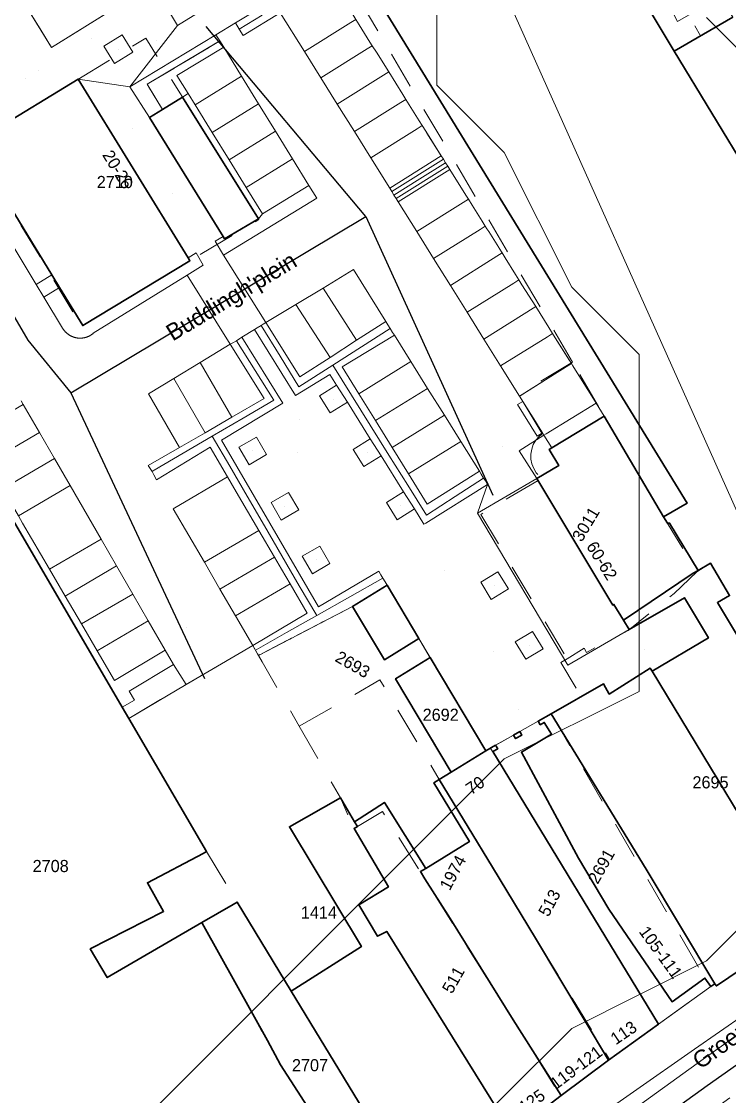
# Model space of a CAD drawing. Header units: metres. Extents: x 0 to 105485, y 0 to 425721.
# Drawn here: x 105176.7 to 105229.2, y 425357.4 to 425437.2 of the extents above; entities that cross this region are included whole.
import ezdxf
from ezdxf.enums import TextEntityAlignment as Align

# ---------------------------------------------------------------- set-up
doc = ezdxf.new("R2010")
doc.units = ezdxf.units.M
doc.header["$MEASUREMENT"] = 0
for name, pattern in [('GR-HAAG1-SO', [9, 6, -3]), ('IE-TERREINAFSCHEIDING_KUNSTMATIG-SO', [11, 4, -1, 4, -2]), ('KG-PERCEEL-SO', [19, 5.5, -4, 5.5, -4])]:
    doc.linetypes.add(name, pattern=pattern)
for name, color, linetype, lineweight in [('B-XX-GR-BEPLANTING_CULTUUR_BODEMBEDEKKER-G', 90, 'Continuous', 18), ('B-XX-GR-BEPLANTING_CULTUUR_HEESTERS-G', 90, 'Continuous', 18), ('B-XX-GR-BOOM-G', 90, 'Continuous', 13), ('B-XX-GR-HAAG-G', 90, 'GR-HAAG1-SO', 13), ('B-XX-GR-STRUIK-G', 90, 'Continuous', 13), ('B-XX-IE-MEUBILAIR-G', 7, 'Continuous', 18), ('B-XX-IE-MEUBILAIR_WEGMEUBILAIR_AFVALBAK-G', 7, 'Continuous', 18), ('B-XX-IE-TERREINAFSCHEIDING_KUNSTMATIG_HEKWERK-G', 20, 'IE-TERREINAFSCHEIDING_KUNSTMATIG-SO', 18), ('B-XX-IE-TERREINAFSCHEIDING_KUNSTMATIG_MUUR-G', 90, 'IE-TERREINAFSCHEIDING_KUNSTMATIG-SO', 18), ('B-XX-KG-GRENS_PERCEEL-G', 150, 'KG-PERCEEL-SO', 18), ('B-XX-KG-GRENS_PERCEEL-T', 150, 'KG-PERCEEL-SO', 18), ('B-XX-OG-BEBOUWING-G', 7, 'Continuous', 35), ('B-XX-OG-BEBOUWING_HUISNUMMER-T', 7, 'Continuous', 18), ('B-XX-OG-BEBOUWING_STRAATNAAM-T', 7, 'Continuous', 18), ('B-XX-OG-GRENS-G', 7, 'Continuous', 18), ('B-XX-OG-TERREIN_ERF-G', 7, 'Continuous', 18), ('B-XX-VH-ONVERHARD_ZAND-G', 210, 'Continuous', 18), ('B-XX-VH-OPENVERHARDING-G', 90, 'Continuous', 18), ('B-XX-VH-OPENVERHARDING_BETONSTRAATSTEEN-G', 90, 'Continuous', 18), ('B-XX-VH-OPENVERHARDING_TEGEL-G', 90, 'Continuous', 18)]:
    doc.layers.add(name, color=color, linetype=linetype, lineweight=lineweight)
doc.layers.add('GIS-WEGVAKKEN', color=2, linetype='Continuous')

msp = doc.modelspace()

# ---------------------------------------------------------------- linework, layer by layer
at = {"layer": 'B-XX-GR-BEPLANTING_CULTUUR_BODEMBEDEKKER-G', "ltscale": 0.5}
for points in [[(105191.387, 425435.766), (105191.098, 425436.234), (105184.703, 425432.373), (105186.155, 425430.088), (105187.135, 425430.691), (105185.982, 425432.565)], [(105188.2, 425433.199), (105191.675, 425435.298), (105191.387, 425435.766), (105185.982, 425432.565), (105187.135, 425430.691), (105188.625, 425431.607), (105189.031, 425431.858)]]:
    msp.add_lwpolyline(points, close=True, dxfattribs=at)
at = {"layer": 'B-XX-GR-BEPLANTING_CULTUUR_HEESTERS-G', "ltscale": 0.5}
msp.add_lwpolyline([(105188.897, 425388.018), (105187.954, 425389.493), (105184.658, 425387.527), (105185.051, 425386.853), (105184.143, 425386.324), (105184.622, 425385.504)], close=True, dxfattribs=at)
at = {"layer": 'B-XX-GR-BOOM-G', "color": 0, "true_color": 0x604a38}
for points in [[(105183.855, 425435.166, 2.788863511569886), (105183.855, 425435.166, 5.588863511569886)], [(105204.735, 425424.599, 2.826834130239475), (105204.735, 425424.599, 5.626834130239475)], [(105203.516, 425414.124, 2.867009011431424), (105203.516, 425414.124, 5.667009011431423)], [(105199.818, 425409.198, 3.029787615629355), (105199.818, 425409.198, 5.829787615629355)], [(105193.834, 425405.35, 3.004171521552324), (105193.834, 425405.35, 5.804171521552323)], [(105202.317, 425405.218, 3.000388690031004), (105202.317, 425405.218, 5.800388690031005)], [(105186.926, 425404.068, 2.89954541445889), (105186.926, 425404.068, 5.69954541445889)], [(105196.218, 425401.242, 2.988098848732797), (105196.218, 425401.242, 5.788098848732797)], [(105204.79, 425401.28, 3.008665573262701), (105204.79, 425401.28, 5.808665573262701)], [(105198.528, 425397.264, 2.971872091743585), (105198.528, 425397.264, 5.771872091743584)], [(105211.778, 425395.358, 2.995152013997127), (105211.778, 425395.358, 5.795152013997127)], [(105214.343, 425390.926, 3.000767398920858), (105214.343, 425390.926, 5.800767398920858)]]:
    msp.add_polyline3d(points, dxfattribs=at)
at = {"layer": 'B-XX-GR-HAAG-G', "color": 0, "ltscale": 0.5, "true_color": 0x427036}
for points in [[(105177.183, 425438.056, 2.507572477601802), (105178.0405, 425436.6665, 2.631703203083684), (105178.898, 425435.277, 2.737176626715706), (105180.98025, 425436.575, 2.704568020267124), (105183.0625, 425437.873, 2.814791872049029), (105185.14475, 425439.171, 2.826863038998476), (105187.227, 425440.469, 2.888291690718621)], [(105204.311, 425424.333, 2.84248716312304), (105206.226, 425425.5325, 2.929699897766113), (105208.141, 425426.732, 3.044400056203207)], [(105199.773, 425411.71, 3.033666690190633), (105197.255, 425410.107, 3.014801044990398), (105195.8555, 425412.382, 2.957266648610433), (105194.456, 425414.657, 2.870191908802938)], [(105199.773, 425411.71, 3.033666690190633), (105201.9045, 425413.067, 2.94449141169029), (105204.036, 425414.424, 2.857444704734921)], [(105190.826, 425406.438, 2.997200012207031), (105193.111, 425407.7775, 3.036512797637939), (105195.396, 425409.117, 3.011873460752632), (105194.0065, 425411.3215, 2.975938688301042), (105192.617, 425413.526, 2.894651851276537)], [(105210.966, 425403.332, 2.854834363747651), (105208.841, 425401.958, 2.948951302256612), (105206.716, 425400.584, 2.991593695854097), (105205.3274, 425402.8092, 2.987599968910217), (105203.9388, 425405.0344, 2.997089134673112), (105202.5502, 425407.2596, 3.005100011825562), (105201.1616, 425409.4848, 3.028149962425232), (105199.773, 425411.71, 3.033666690190633)], [(105190.826, 425406.438, 2.997200012207031), (105188.669, 425405.174, 2.951650023460388), (105186.512, 425403.91, 2.868659695574563), (105186.358, 425403.819, 2.87242145024681)], [(105198.577, 425393.131, 3.075007494439735), (105197.2851666667, 425395.3488333334, 2.95717312161074), (105195.9933333333, 425397.5666666667, 2.94648822293423), (105194.7015, 425399.7845, 2.96100619111873), (105193.4096666667, 425402.0023333334, 3.014007267354335), (105192.1178333333, 425404.2201666667, 3.02335000038147), (105190.826, 425406.438, 2.997200012207031)], [(105203.492, 425395.903, 3.071269997605753), (105201.0345, 425394.517, 3.192813763662578), (105198.577, 425393.131, 3.075007494439735)], [(105198.577, 425393.131, 3.075007494439735), (105196.333, 425391.8655, 2.98107964204211), (105194.089, 425390.6, 3.083150029182434)]]:
    msp.add_polyline3d(points, dxfattribs=at)
at = {"layer": 'B-XX-GR-STRUIK-G', "ltscale": 0.5}
for points in [[(105199.689, 425440.225), (105199.432, 425440.653), (105199.389, 425440.725), (105199.162, 425441.103), (105198.35, 425440.613), (105197.961, 425440.378), (105192.545, 425437.108), (105192.829, 425436.637), (105193.113, 425436.166), (105195.862, 425437.863)], [(105197.994, 425425.051), (105194.56, 425422.934), (105194.265, 425422.573), (105191.736, 425421.096), (105191.627, 425421.271), (105191.041, 425420.907), (105191.669, 425419.885), (105198.583, 425424.096)], [(105175.293, 425424.382), (105174.146, 425423.695), (105177.746, 425417.707), (105178.917, 425418.421)], [(105188.966, 425418.396), (105190.155, 425419.133), (105189.637, 425420.041), (105189.035, 425419.675), (105189.169, 425419.457), (105181.207, 425414.654), (105179.49, 425417.478), (105178.322, 425416.751), (105179.711, 425414.463), (105179.711, 425414.463), (105179.7246780776, 425414.4401347933), (105179.7387570809, 425414.4175142463), (105179.7532326349, 425414.395145388), (105179.7681002413, 425414.3730351696), (105179.7833552802, 425414.3511904615), (105179.7989930112, 425414.3296180519), (105179.8150085748, 425414.3083246445), (105179.8313969944, 425414.2873168558), (105179.8481531774, 425414.266601214), (105179.8652719168, 425414.2461841563), (105179.8827478932, 425414.2260720273), (105179.9005756759, 425414.2062710767), (105179.9187497251, 425414.1867874575), (105179.9372643933, 425414.1676272241), (105179.9561139271, 425414.1487963304), (105179.9752924693, 425414.1303006281), (105179.99479406, 425414.1121458646), (105180.0146126395, 425414.0943376813), (105180.0347420491, 425414.0768816121), (105180.0551760337, 425414.0597830813), (105180.0759082436, 425414.0430474023), (105180.0969322364, 425414.0266797754), (105180.118241479, 425414.010685287), (105180.1398293498, 425413.995068907), (105180.1616891402, 425413.9798354884), (105180.1838140576, 425413.9649897647), (105180.2061972268, 425413.9505363491), (105180.2288316923, 425413.9364797331), (105180.2517104206, 425413.9228242847), (105180.2748263023, 425413.909574247), (105180.2981721542, 425413.8967337377), (105180.3217407217, 425413.8843067467), (105180.3455246811, 425413.8722971356), (105180.3695166416, 425413.8607086364), (105180.3937091479, 425413.8495448502), (105180.4180946822, 425413.8388092459), (105180.442665667, 425413.8285051599), (105180.4674144668, 425413.8186357938), (105180.4923333913, 425413.8092042144), (105180.5174146968, 425413.8002133528), (105180.5426505897, 425413.7916660027), (105180.5680332279, 425413.7835648201), (105180.593554724, 425413.7759123225), (105180.6192071473, 425413.7687108878), (105180.6449825264, 425413.7619627538), (105180.6708728519, 425413.7556700174), (105180.6968700784, 425413.7498346342), (105180.7229661274, 425413.7444584174), (105180.7491528898, 425413.7395430377), (105180.7754222281, 425413.7350900224), (105180.8017659794, 425413.7311007553), (105180.8281759574, 425413.7275764761), (105180.8546439554, 425413.7245182798), (105180.8811617486, 425413.7219271169), (105180.9077210968, 425413.7198037925), (105180.9343137468, 425413.7181489664), (105180.960931435, 425413.7169631529), (105180.9875658903, 425413.7162467205), (105181.0142088361, 425413.7159998916), (105181.0408519932, 425413.7162227431), (105181.0674870824, 425413.7169152058), (105181.094105827, 425413.7180770644), (105181.1206999555, 425413.7197079579), (105181.1472612038, 425413.7218073795), (105181.1737813182, 425413.7243746768), (105181.2002520577, 425413.727409052), (105181.2266651966, 425413.7309095623), (105181.2530125274, 425413.7348751199), (105181.2792858625, 425413.7393044924), (105181.3054770379, 425413.7441963036), (105181.3315779146, 425413.7495490332), (105181.3575803821, 425413.755361018), (105181.3834763602, 425413.7616304519), (105181.4092578018, 425413.7683553867), (105181.4349166956, 425413.7755337328), (105181.4604450682, 425413.7831632594), (105181.4858349868, 425413.7912415957), (105181.5110785616, 425413.7997662314), (105181.5361679483, 425413.8087345177), (105181.5610953505, 425413.8181436675), (105181.5858530222, 425413.8279907571), (105181.6104332701, 425413.8382727265), (105181.634828456, 425413.8489863807), (105181.6590309993, 425413.8601283905), (105181.6830333791, 425413.8716952935), (105181.7068281369, 425413.8836834955), (105181.7304078785, 425413.8960892711), (105181.7537652767, 425413.9089087653), (105181.7768930733, 425413.9221379945), (105181.7997840815, 425413.9357728478), (105181.822431188, 425413.9498090884), (105181.8448273554, 425413.9642423544), (105181.8669656242, 425413.979068161), (105181.888839115, 425413.9942819008), (105181.9104410308, 425414.0098788465), (105181.9317646589, 425414.0258541514), (105181.9528033732, 425414.0422028511), (105181.9735506359, 425414.0589198656), (105181.994, 425414.076), (105181.994, 425414.076)], [(105219.32, 425408.885), (105217.585, 425411.656), (105217.478, 425411.826), (105213.633, 425409.406), (105213.871, 425409.024), (105215.328, 425406.691), (105215.434, 425406.522), (105215.604, 425406.628)], [(105213.871, 425409.024), (105213.49, 425408.786), (105214.946, 425406.453), (105215.328, 425406.691)]]:
    msp.add_lwpolyline(points, close=True, dxfattribs=at)
at = {"layer": 'B-XX-IE-MEUBILAIR-G', "color": 0, "true_color": 0x604a38}
for points in [[(105181.896, 425435.945, 2.806105567488631), (105181.896, 425435.945, 4.306105567488631)], [(105186.677, 425435.766, 2.777010240960013), (105186.677, 425435.766, 4.277010240960013)], [(105191.413, 425435.723, 2.840261322069688), (105191.413, 425435.723, 4.340261322069688)], [(105197.928, 425434.554, 2.835551935190291), (105197.928, 425434.554, 4.33555193519029)], [(105177.908, 425433.595, 2.729979841009188), (105177.908, 425433.595, 4.229979841009188)], [(105176.93, 425432.992, 2.738326334015076), (105176.93, 425432.992, 4.238326334015076)], [(105184.94, 425429.277, 2.714048689854964), (105184.94, 425429.277, 4.214048689854964)], [(105197.994, 425425.051, 2.822201514389218), (105197.994, 425425.051, 4.322201514389217)], [(105187.89, 425424.44, 2.705866654713949), (105187.89, 425424.44, 4.205866654713949)], [(105204.31, 425424.334, 2.842508427181496), (105204.31, 425424.334, 4.342508427181496)], [(105194.014, 425421.313, 2.860176134639776), (105194.014, 425421.313, 4.360176134639776)], [(105199.044, 425417.435, 2.837449495873508), (105199.044, 425417.435, 4.337449495873508)], [(105178.92, 425415.291, 2.839824459976578), (105178.92, 425415.291, 4.339824459976578)], [(105183.125, 425414.681, 2.828082897708053), (105183.125, 425414.681, 4.328082897708053)], [(105204.078, 425414.357, 2.856446071248714), (105204.078, 425414.357, 4.356446071248714)], [(105212.07, 425411.908, 2.862142413787547), (105212.07, 425411.908, 4.362142413787547)], [(105186.084, 425409.59, 2.754198953662442), (105186.084, 425409.59, 4.254198953662442)], [(105178, 425406.725, 2.818683333198462), (105178, 425406.725, 4.318683333198463)], [(105209.271, 425406.046, 2.849716808255361), (105209.271, 425406.046, 4.34971680825536)], [(105212.357, 425405.674, 2.881437601738477), (105212.357, 425405.674, 4.381437601738478)], [(105197.178, 425405.267, 2.948412753169078), (105197.178, 425405.267, 4.448412753169078)], [(105204.155, 425400.881, 3.008636011207079), (105204.155, 425400.881, 4.508636011207079)], [(105190.238, 425397.086, 2.810609094387407), (105190.238, 425397.086, 4.310609094387408)], [(105208.063, 425396.476, 2.944510250639301), (105208.063, 425396.476, 4.444510250639301)], [(105184.928, 425394.731, 2.825247418583702), (105184.928, 425394.731, 4.325247418583702)], [(105188.905, 425392.26, 2.877616226077035), (105188.905, 425392.26, 4.377616226077036)], [(105211.686, 425390.487, 2.952428172769794), (105211.686, 425390.487, 4.452428172769794)], [(105222.902, 425390.609, 2.998621582178078), (105222.902, 425390.609, 4.498621582178078)], [(105213.546, 425386.136, 3.012710521268847), (105213.546, 425386.136, 4.512710521268847)]]:
    msp.add_polyline3d(points, dxfattribs=at)
at = {"layer": 'B-XX-IE-MEUBILAIR_WEGMEUBILAIR_AFVALBAK-G', "color": 0, "true_color": 0x604a38}
for points in [[(105197.301, 425407.713, 2.995179367204563), (105197.301, 425407.713, 4.495179367204564)], [(105228.24, 425365.382, 3.051196742607394), (105228.24, 425365.382, 4.551196742607393)]]:
    msp.add_polyline3d(points, dxfattribs=at)
at = {"layer": 'B-XX-IE-TERREINAFSCHEIDING_KUNSTMATIG_HEKWERK-G', "ltscale": 0.5, "flags": 128}
for points in [[(105192.829, 425436.637), (105198.237, 425439.926), (105199.432, 425440.653)], [(105187.135, 425430.691), (105185.982, 425432.565), (105191.387, 425435.766)], [(105201.243, 425393.81), (105194.253, 425390.18)]]:
    msp.add_lwpolyline(points, dxfattribs=at)
at = {"layer": 'B-XX-IE-TERREINAFSCHEIDING_KUNSTMATIG_HEKWERK-G', "color": 0, "ltscale": 0.5, "true_color": 0x8c7868}
for points in [[(105192.829, 425436.637, 2.873359414677134), (105194.6316666667, 425437.7333333333, 2.922256825778213), (105196.4343333333, 425438.8296666666, 2.850350022315979), (105198.237, 425439.926, 3.010833263397217), (105199.432, 425440.653, 3.066950016606123)], [(105187.135, 425430.691, 2.968549966812134), (105185.982, 425432.565, 2.793150067329407), (105187.7836666667, 425433.632, 2.947010379956708), (105189.5853333333, 425434.699, 2.869050025939941), (105191.387, 425435.766, 2.840958672388961)], [(105201.243, 425393.81, 3.261197252505812), (105198.913, 425392.6, 3.269193845069314), (105196.583, 425391.39, 3.095892034987437), (105194.253, 425390.18, 3.150433381398519)]]:
    msp.add_polyline3d(points, dxfattribs=at)
at = {"layer": 'B-XX-IE-TERREINAFSCHEIDING_KUNSTMATIG_MUUR-G', "ltscale": 0.5, "flags": 128}
for points in [[(105201.732, 425436.962), (105201.478, 425437.368)], [(105202.528, 425435.691), (105201.732, 425436.962)], [(105202.699, 425435.419), (105202.528, 425435.691)], [(105203.007, 425434.928), (105202.699, 425435.419)], [(105203.92, 425433.47), (105203.007, 425434.928)], [(105204.971, 425431.792), (105203.92, 425433.47)], [(105205.194, 425431.436), (105204.971, 425431.792)], [(105205.449, 425431.029), (105205.194, 425431.436)], [(105206.192, 425429.843), (105205.449, 425431.029)], [(105206.415, 425429.487), (105206.192, 425429.843)], [(105206.67, 425429.08), (105206.415, 425429.487)], [(105207.822, 425427.241), (105206.67, 425429.08)], [(105207.822, 425427.241), (105207.981, 425426.987), (105208.141, 425426.732)], [(105208.141, 425426.732), (105208.3, 425426.478), (105208.459, 425426.224)], [(105209.643, 425424.335), (105208.459, 425426.224)], [(105210.864, 425422.385), (105210.111, 425423.587)], [(105211.207, 425421.836), (105211.087, 425422.029)], [(105212.085, 425420.436), (105211.341, 425421.623)], [(105212.111, 425420.395), (105212.334, 425420.038)], [(105212.334, 425420.038), (105212.563, 425419.673)], [(105212.563, 425419.673), (105213.332, 425418.445)], [(105213.332, 425418.445), (105213.582, 425418.046)], [(105213.582, 425418.046), (105213.81, 425417.682)], [(105213.81, 425417.682), (105214.829, 425416.055)], [(105214.829, 425416.055), (105215.801, 425414.504)], [(105216.077, 425414.063), (105216.278, 425413.741)], [(105216.278, 425413.741), (105217.478, 425411.826)], [(105217.478, 425411.826), (105213.633, 425409.406)], [(105217.478, 425411.826), (105217.585, 425411.656)], [(105217.585, 425411.656), (105219.32, 425408.885)], [(105213.633, 425409.406), (105213.871, 425409.024)], [(105213.871, 425409.024), (105215.328, 425406.691)], [(105219.32, 425408.885), (105219.915, 425407.936)], [(105215.328, 425406.691), (105215.434, 425406.522)], [(105215.434, 425406.522), (105215.604, 425406.628)], [(105213.188, 425384.268), (105213.341, 425383.998), (105213.811, 425384.265), (105213.658, 425384.535), (105213.188, 425384.268)]]:
    msp.add_lwpolyline(points, dxfattribs=at)
at = {"layer": 'B-XX-IE-TERREINAFSCHEIDING_KUNSTMATIG_MUUR-G', "color": 0, "ltscale": 0.5, "true_color": 0x8c7868}
for points in [[(105201.732, 425436.962, 3.009800976388567), (105201.478, 425437.368, 3.000751150320566)], [(105202.528, 425435.691, 3.028763006654776), (105201.732, 425436.962, 3.009800976388567)], [(105202.699, 425435.419, 3.023540448770939), (105202.528, 425435.691, 3.028763006654776)], [(105203.007, 425434.928, 3.031716753389731), (105202.699, 425435.419, 3.023540448770939)], [(105203.92, 425433.47, 3.000004463886457), (105203.007, 425434.928, 3.031716753389731)], [(105204.971, 425431.792, 2.951550006866455), (105203.92, 425433.47, 3.000004463886457)], [(105205.194, 425431.436, 3.003427769332884), (105204.971, 425431.792, 2.951550006866455)], [(105205.449, 425431.029, 3.005425824306455), (105205.194, 425431.436, 3.003427769332884)], [(105206.192, 425429.843, 3.060476459421661), (105205.449, 425431.029, 3.005425824306455)], [(105206.415, 425429.487, 3.086166699727376), (105206.192, 425429.843, 3.060476459421661)], [(105206.67, 425429.08, 3.048800110816956), (105206.415, 425429.487, 3.086166699727376)], [(105207.822, 425427.241, 3.096299886703491), (105206.67, 425429.08, 3.048800110816956)], [(105207.822, 425427.241, 3.096299886703491), (105207.981, 425426.987, 3.095400094985962), (105208.141, 425426.732, 3.044400056203207)], [(105208.141, 425426.732, 3.044400056203207), (105208.3, 425426.478, 3.029666662216187), (105208.459, 425426.224, 3.029666662216187)], [(105209.643, 425424.335, 2.995317194651003), (105208.459, 425426.224, 3.029666662216187)], [(105210.864, 425422.385, 3.07758119250318), (105210.111, 425423.587, 3.083566665649414)], [(105211.207, 425421.836, 3.068556920549894), (105211.087, 425422.029, 3.072650193288068)], [(105212.085, 425420.436, 3.085395730786472), (105211.341, 425421.623, 3.074334406077835)], [(105212.111, 425420.395, 3.085921109292348), (105212.334, 425420.038, 3.085333919991962)], [(105212.334, 425420.038, 3.085333919991962), (105212.563, 425419.673, 3.044871546228168)], [(105212.563, 425419.673, 3.044871546228168), (105213.332, 425418.445, 3.075655450267745)], [(105213.332, 425418.445, 3.075655450267745), (105213.582, 425418.046, 3.029006316350904)], [(105213.582, 425418.046, 3.029006316350904), (105213.81, 425417.682, 3.019132796369858)], [(105213.81, 425417.682, 3.019132796369858), (105214.829, 425416.055, 3.081957597627003)], [(105214.829, 425416.055, 3.081957597627003), (105215.801, 425414.504, 3.109489164388183)], [(105216.077, 425414.063, 3.115187372632867), (105216.278, 425413.741, 3.001199960708618)], [(105216.278, 425413.741, 3.001199960708618), (105217.478, 425411.826, 3.049801675130468)], [(105217.478, 425411.826, 3.049801675130468), (105215.5555, 425410.616, 2.941695124281253), (105213.633, 425409.406, 2.854781969505554)], [(105217.478, 425411.826, 3.049801675130468), (105217.585, 425411.656, 3.095311164237837)], [(105217.585, 425411.656, 3.095311164237837), (105218.4525, 425410.2705, 3.079884167157523), (105219.32, 425408.885, 3.048834056329873)], [(105213.633, 425409.406, 2.854781969505554), (105213.871, 425409.024, 2.854278127825035)], [(105213.871, 425409.024, 2.854278127825035), (105215.328, 425406.691, 2.93560004234314)], [(105219.32, 425408.885, 3.048834056329873), (105219.915, 425407.936, 2.980832257715667)], [(105215.328, 425406.691, 2.93560004234314), (105215.434, 425406.522, 2.93560004234314)], [(105215.434, 425406.522, 2.93560004234314), (105215.604, 425406.628, 2.935489694565995)], [(105213.188, 425384.268, 3.01427901783437), (105213.341, 425383.998, 3.037499904632568), (105213.811, 425384.265, 3.036594826204222), (105213.658, 425384.535, 3.015980932808072), (105213.188, 425384.268, 3.01427901783437)]]:
    msp.add_polyline3d(points, dxfattribs=at)
at = {"layer": 'B-XX-KG-GRENS_PERCEEL-G', "ltscale": 0.5, "flags": 128}
for points in [[(105217.559, 425411.943), (105200.215, 425441.438), (105215.527, 425450.977), (105225.099, 425435.006), (105227.061, 425436.148), (105226.121, 425437.765), (105228.74, 425439.288), (105229.68, 425437.671), (105232.419, 425439.265), (105238.446, 425428.798)], [(105194.292, 425422.529), (105185.896, 425435.978), (105172.995, 425428.146), (105181.115, 425414.627), (105194.292, 425422.529)], [(105168.512, 425365.256), (105172.582, 425367.608), (105168.626, 425374.849), (105170.285, 425381.486), (105171.795, 425382.328), (105152.733, 425415.188), (105152.935, 425415.837), (105163.08, 425421.44), (105163.795, 425421.225), (105184.622, 425385.504)], [(105217.559, 425411.943), (105213.563, 425409.517), (105213.863, 425409.019)], [(105224.313, 425400.457), (105217.559, 425411.943)], [(105213.863, 425409.019), (105215.282, 425406.663)], [(105215.305, 425406.625), (105215.051, 425406.403), (105214.837, 425406.142)], [(105215.282, 425406.663), (105215.305, 425406.625)], [(105214.837, 425406.142), (105214.654, 425405.822), (105214.531, 425405.474), (105214.471, 425405.11), (105214.477, 425404.741), (105214.548, 425404.379), (105214.682, 425404.035), (105214.875, 425403.72), (105215.121, 425403.445)], [(105215.002, 425403.164), (105210.746, 425400.639), (105217.16, 425389.926)], [(105215.121, 425403.445), (105214.91, 425403.312)], [(105214.91, 425403.312), (105215.002, 425403.164)], [(105224.313, 425400.457), (105226.801, 425396.378)], [(105226.801, 425396.378), (105227.809, 425397.013), (105229.217, 425394.618), (105228.319, 425394.091), (105235.095, 425382.807), (105240.677, 425373.899)], [(105226.801, 425396.378), (105225.112, 425394.776), (105221.705, 425392.035), (105218.609, 425390.399), (105218.432, 425390.708), (105217.16, 425389.926)], [(105194.253, 425390.18), (105201.243, 425393.81), (105203.8, 425395.38), (105206.988, 425390.027)], [(105184.622, 425385.504), (105193.829, 425390.917), (105194.253, 425390.18)], [(105194.253, 425390.18), (105194.535, 425389.691), (105197.284, 425384.913)], [(105208.566, 425381.516), (105204.436, 425388.449), (105206.988, 425390.027)], [(105206.988, 425390.027), (105211.118, 425383.094)], [(105217.16, 425389.926), (105216.706, 425389.647), (105218.216, 425387.121)], [(105197.284, 425384.913), (105203.261, 425388.353), (105207.676, 425380.977)], [(105215.981, 425385.853), (105218.216, 425387.121)], [(105184.622, 425385.504), (105190.404, 425375.614)], [(105211.484, 425383.301), (105215.981, 425385.853)], [(105215.981, 425385.853), (105227.392, 425366.236)], [(105197.284, 425384.913), (105200.336, 425379.61), (105201.346, 425377.332)], [(105208.566, 425381.516), (105211.118, 425383.094)], [(105211.118, 425383.094), (105211.484, 425383.301)], [(105211.484, 425383.301), (105223.936, 425362.806)], [(105207.676, 425380.977), (105208.566, 425381.516)], [(105207.676, 425380.977), (105220.302, 425360.186)], [(105201.346, 425377.332), (105203.471, 425378.594), (105216.672, 425357.496)], [(105201.346, 425377.332), (105203.897, 425372.993), (105201.712, 425371.673), (105203.09, 425369.338), (105203.778, 425369.689), (105213.088, 425354.722)], [(105190.404, 425375.614), (105192.663, 425371.873)], [(105227.837, 425365.62), (105228.117, 425365.815), (105228.243, 425365.66), (105234.498, 425369.883), (105234.922, 425370.096), (105234.834, 425370.246), (105236.116, 425370.975), (105240.677, 425373.899)], [(105192.663, 425371.873), (105190.052, 425370.356), (105195.89, 425359.787), (105203.642, 425347.75)], [(105192.663, 425371.873), (105206.233, 425349.539)], [(105223.936, 425362.806), (105227.837, 425365.62)], [(105227.392, 425366.236), (105227.837, 425365.62)], [(105220.302, 425360.186), (105223.936, 425362.806)], [(105216.672, 425357.496), (105219.981, 425359.948), (105220.302, 425360.186)], [(105213.088, 425354.722), (105216.165, 425357.103), (105216.672, 425357.496)]]:
    msp.add_lwpolyline(points, dxfattribs=at)
at = {"layer": 'B-XX-OG-BEBOUWING-G', "ltscale": 0.5}
for points in [[(105233.491, 425421.199), (105225.099, 425435.006), (105215.527, 425450.977)], [(105201.188, 425442.044), (105226.061, 425401.484), (105224.313, 425400.457), (105224.614, 425400), (105224.768, 425400), (105226.88, 425396.484), (105227.809, 425397.013), (105229.217, 425394.618), (105228.319, 425394.091), (105235.095, 425382.807)], [(105229.456, 425437.541), (105225.099, 425435.006), (105233.491, 425421.199)], [(105200.177, 425353.169), (105195.89, 425359.787), (105194.924, 425361.611), (105190.206, 425370.079), (105190.052, 425370.355), (105183.027, 425366.272), (105181.766, 425368.397), (105187.209, 425371.177), (105186.007, 425373.302), (105190.155, 425375.483), (105190.404, 425375.614), (105184.622, 425385.504), (105184.143, 425386.324), (105163.745, 425421.245), (105163.36, 425421.402), (105163.095, 425421.51), (105153.035, 425415.689), (105152.733, 425415.188), (105171.795, 425382.328), (105170.285, 425381.486), (105168.626, 425374.849), (105172.582, 425367.608), (105168.512, 425365.256), (105174.705, 425354.438)]]:
    msp.add_lwpolyline(points, dxfattribs=at)
for points in [[(105173.788, 425428.629), (105172.996, 425428.161), (105174.734, 425425.301), (105175.293, 425424.382), (105178.917, 425418.421), (105179.49, 425417.478), (105181.207, 425414.654), (105189.169, 425419.457), (105189.035, 425419.675), (105180.883, 425432.935), (105174.447, 425429.029)], [(105187.135, 425430.691), (105186.155, 425430.088), (105191.627, 425421.271), (105191.736, 425421.096), (105194.265, 425422.573), (105188.625, 425431.607)], [(105219.915, 425407.936), (105216.025, 425405.575), (105215.837, 425405.461), (105216.543, 425404.273), (105214.911, 425403.313), (105220.555, 425393.907), (105220.641, 425393.958), (105221.336, 425392.797), (105226.522, 425396.28), (105226.88, 425396.484), (105224.768, 425400), (105224.614, 425400), (105224.313, 425400.457)], [(105226.88, 425396.484), (105226.522, 425396.28), (105221.336, 425392.797), (105221.761, 425392.086), (105225.865, 425394.457), (105227.646, 425391.474), (105223.462, 425389.014), (105234.834, 425370.246), (105236.121, 425370.978), (105240.677, 425373.899), (105235.095, 425382.807), (105228.319, 425394.091), (105229.217, 425394.618), (105227.809, 425397.013)], [(105203.8, 425395.38), (105201.243, 425393.81), (105203.597, 425389.858), (105206.149, 425391.436)], [(105211.118, 425383.094), (105206.988, 425390.027), (105204.436, 425388.449), (105208.566, 425381.516)], [(105223.462, 425389.014), (105223.334, 425389.218), (105220.292, 425387.309), (105219.868, 425388.058), (105215.981, 425385.852), (105223.022, 425374.311), (105228.117, 425365.815), (105228.237, 425365.656), (105234.498, 425369.883), (105234.723, 425369.996), (105234.827, 425370.048), (105234.922, 425370.096), (105234.834, 425370.246)], [(105215.981, 425385.852), (105215.015, 425385.304), (105215.167, 425385.035), (105215.463, 425385.202), (105215.991, 425384.337), (105213.766, 425382.992), (105218.004, 425375.118), (105220.27, 425371.335), (105224.96, 425364.471), (105227.392, 425366.236), (105227.837, 425365.62), (105228.117, 425365.815), (105223.022, 425374.311)], [(105213.658, 425384.535), (105213.188, 425384.268), (105213.341, 425383.998), (105213.811, 425384.265)], [(105211.118, 425383.094), (105208.566, 425381.516), (105207.676, 425380.977), (105209.826, 425377.433), (105211.622, 425374.473), (105214.819, 425369.204), (105220.239, 425360.139), (105223.936, 425362.806), (105211.645, 425383.036), (105212.01, 425383.244), (105211.857, 425383.513)], [(105211.622, 425374.473), (105209.826, 425377.433), (105207.676, 425380.977), (105207.27, 425380.731), (105209.912, 425376.368), (105206.67, 425374.372), (105206.275, 425374.129), (105206.611, 425373.594), (105208.491, 425370.66), (105213.157, 425363.145), (105216.717, 425357.531), (105220.239, 425360.139), (105214.819, 425369.204)], [(105201.597, 425377.481), (105201.386, 425377.838), (105200.336, 425379.61), (105196.554, 425377.465), (105201.893, 425368.575), (105196.683, 425365.257), (105201.671, 425357.056), (105206.297, 425349.586), (105210.084, 425352.396), (105213.088, 425354.722), (105203.778, 425369.689), (105203.09, 425369.338), (105201.712, 425371.673), (105203.897, 425372.993), (105201.346, 425377.332)], [(105208.491, 425370.66), (105206.611, 425373.594), (105206.275, 425374.129), (105206.67, 425374.372), (105203.596, 425379.262), (105201.386, 425377.838), (105201.597, 425377.481), (105201.346, 425377.332), (105203.897, 425372.993), (105201.712, 425371.673), (105203.09, 425369.338), (105203.778, 425369.689), (105213.088, 425354.722), (105216.717, 425357.531), (105213.157, 425363.145)], [(105206.297, 425349.586), (105201.671, 425357.056), (105196.683, 425365.257), (105192.663, 425371.873), (105192.368, 425371.701), (105190.052, 425370.355), (105190.206, 425370.079), (105194.924, 425361.611), (105195.89, 425359.787), (105200.177, 425353.169), (105203.642, 425347.75), (105203.671, 425347.66), (105205.483, 425348.989)]]:
    msp.add_lwpolyline(points, close=True, dxfattribs=at)
at = {"layer": 'B-XX-OG-GRENS-G'}
for points in [[(105327.5, 425182.5, 1.298125982284546), (105092.5, 425707.5, 2.771950006484985)], [(105182.5, 425352.5, 3.082805633544922), (105192.5, 425362.5, 3.539775133132935), (105197.5, 425367.5, 3.131827354431152), (105202.5, 425372.5, 2.991750001907349), (105212.5, 425382.5, 3.089499950408936), (105222.5, 425387.5, 3.116600275039673), (105222.5, 425392.5, 2.993884801864624), (105222.5, 425402.5, 3.276000022888184), (105222.5, 425407.5, 3.186640501022339), (105222.5, 425412.5, 3.217803955078125), (105217.5, 425417.5, 3.136213541030884), (105212.5, 425427.5, 3.112792491912842), (105207.5, 425432.5, 3.109864950180054), (105207.5, 425447.5, 3.017812013626099)], [(105227.5, 425437.5, 2.731195449829102), (105237.5, 425427.5, 3.475565195083618), (105237.5, 425422.5, 3.290483951568604), (105237.5, 425417.5, 3.269721508026123), (105247.5, 425407.5, 3.828999996185303), (105252.5, 425417.5, 3.36790943145752), (105262.5, 425427.5, 3.713004350662231), (105262.5, 425432.5, 3.593318700790405), (105262.5, 425437.5, 3.343578100204468)], [(105232.5, 425372.5, 3.134221315383911), (105227.5, 425367.5, 3.096415758132935), (105217.5, 425362.5, 3.093937397003174), (105212.5, 425357.5, 3.123270034790039), (105207.5, 425352.5, 3.055036783218384)]]:
    msp.add_polyline3d(points, dxfattribs=at)
at = {"layer": 'B-XX-OG-TERREIN_ERF-G', "ltscale": 0.5}
for points in [[(105214.911, 425403.313), (105210.5, 425400.72), (105217.206, 425389.454), (105221.761, 425392.086), (105221.336, 425392.797), (105220.641, 425393.958), (105220.555, 425393.907)], [(105204.436, 425388.449), (105206.988, 425390.027), (105206.149, 425391.436), (105203.597, 425389.858), (105201.243, 425393.81), (105194.253, 425390.18), (105194.189, 425390.291), (105193.89, 425390.811), (105193.829, 425390.917), (105188.897, 425388.018), (105184.622, 425385.504), (105190.404, 425375.614), (105190.155, 425375.483), (105186.007, 425373.302), (105187.209, 425371.177), (105181.766, 425368.397), (105183.027, 425366.272), (105190.052, 425370.355), (105192.368, 425371.701), (105192.663, 425371.873), (105196.683, 425365.257), (105201.893, 425368.575), (105196.554, 425377.465), (105200.336, 425379.61), (105201.386, 425377.838), (105203.596, 425379.262), (105206.67, 425374.372), (105209.912, 425376.368), (105207.27, 425380.731), (105207.676, 425380.977), (105208.566, 425381.516)]]:
    msp.add_lwpolyline(points, close=True, dxfattribs=at)
at = {"layer": 'B-XX-VH-ONVERHARD_ZAND-G', "ltscale": 0.5}
for points in [[(105196.821, 425442.225), (105196.521, 425442.709), (105188.441, 425437.743), (105187.721, 425438.959), (105187.217, 425438.641), (105188.234, 425436.907)], [(105184.144, 425436.224), (105182.781, 425435.386), (105183.566, 425434.108), (105184.929, 425434.946)], [(105208.3, 425426.478), (105208.141, 425426.732), (105207.981, 425426.987), (105204.152, 425424.588), (105204.311, 425424.333), (105204.469, 425424.079)], [(105194.81, 425414.871), (105194.615, 425414.753), (105194.456, 425414.657), (105194.159, 425414.478), (105193.954, 425414.354), (105196.992, 425409.469), (105199.556, 425411.026), (105200.055, 425410.232), (105200.852, 425408.962), (105202.554, 425406.252), (105203.351, 425404.981), (105205.026, 425402.313), (105205.824, 425401.043), (105206.531, 425399.917), (105206.665, 425400), (105211.258, 425402.865), (105211.1, 425403.117), (105210.966, 425403.332), (105210.782, 425403.626), (105210.648, 425403.841), (105206.783, 425401.397), (105205.392, 425403.641), (105204.18, 425405.596), (105202.942, 425407.594), (105201.704, 425409.591), (105200.471, 425411.581), (105204.343, 425413.933), (105204.209, 425414.147), (105204.036, 425414.424), (105203.864, 425414.699), (105203.707, 425414.95), (105201.542, 425413.556), (105199.567, 425412.284), (105197.328, 425410.843)], [(105191.521, 425406.147), (105196.052, 425408.898), (105193.013, 425413.784), (105192.86, 425413.685), (105192.617, 425413.526), (105192.347, 425413.373), (105192.158, 425413.266), (105194.678, 425409.234), (105192.283, 425407.851), (105190.291, 425406.701), (105188.387, 425405.601), (105186.063, 425404.259), (105186.358, 425403.819), (105186.491, 425403.563), (105186.676, 425403.205), (105190.667, 425405.628), (105191.958, 425403.422), (105192.604, 425402.317), (105194.281, 425399.451), (105195.442, 425397.466), (105195.962, 425396.578), (105196.604, 425395.481), (105197.88, 425393.299), (105193.829, 425390.917), (105193.89, 425390.811), (105194.189, 425390.291), (105194.253, 425390.18), (105201.243, 425393.81), (105203.8, 425395.38), (105203.646, 425395.641), (105203.492, 425395.903), (105203.34, 425396.161), (105203.188, 425396.42), (105198.699, 425393.781), (105195.089, 425400)], [(105200.055, 425410.232), (105198.784, 425409.434), (105199.582, 425408.164), (105200.852, 425408.962)], [(105193.562, 425404.325), (105194.859, 425405.078), (105194.106, 425406.375), (105192.809, 425405.622)], [(105202.554, 425406.252), (105201.283, 425405.454), (105202.081, 425404.184), (105203.351, 425404.981)], [(105195.946, 425400.217), (105197.244, 425400.97), (105196.491, 425402.267), (105195.193, 425401.514)], [(105205.026, 425402.313), (105203.756, 425401.516), (105204.554, 425400.246), (105205.824, 425401.043)], [(105198.255, 425396.239), (105199.553, 425396.992), (105198.8, 425398.289), (105197.502, 425397.536)], [(105210.748, 425395.611), (105211.524, 425394.328), (105212.808, 425395.104), (105212.031, 425396.388)], [(105213.313, 425391.179), (105214.089, 425389.896), (105215.372, 425390.672), (105214.596, 425391.955)]]:
    msp.add_lwpolyline(points, close=True, dxfattribs=at)
at = {"layer": 'B-XX-VH-OPENVERHARDING-G', "ltscale": 0.5}
for points in [[(105220.178, 425447.24), (105219.942, 425447.699), (105219.873, 425447.832), (105219.604, 425447.676), (105217.069, 425451.764), (105216.989, 425451.894), (105215.527, 425450.977), (105225.099, 425435.006), (105229.456, 425437.541), (105228.552, 425439.064), (105225.352, 425437.218)], [(105184.275, 425445.367), (105182.9, 425447.654), (105179.087, 425445.098), (105176.4, 425449.643), (105171.456, 425446.871), (105172.287, 425445.388), (105174.388, 425442.01), (105175.888, 425439.504), (105177.183, 425438.056), (105178.898, 425435.277), (105187.227, 425440.469), (105187.017, 425440.809)], [(105197.961, 425440.378), (105197.72, 425440.768), (105196.926, 425442.055), (105196.821, 425442.225), (105188.234, 425436.907), (105184.703, 425432.373), (105191.098, 425436.234), (105192.545, 425437.108)], [(105201.255, 425437.724), (105200.618, 425438.741), (105200.14, 425439.504), (105199.689, 425440.225), (105195.862, 425437.863), (105197.663, 425434.978), (105201.097, 425437.13), (105201.478, 425437.368)], [(105206.005, 425421.619), (105204.628, 425423.825), (105204.469, 425424.079), (105204.311, 425424.333), (105204.152, 425424.588), (105203.993, 425424.843), (105202.589, 425427.09), (105201.371, 425429.041), (105200.099, 425431.077), (105198.881, 425433.028), (105197.663, 425434.978), (105195.862, 425437.863), (105193.113, 425436.166), (105192.829, 425436.637), (105192.545, 425437.108), (105191.098, 425436.234), (105191.387, 425435.766), (105191.675, 425435.298), (105192.998, 425433.153), (105194.258, 425431.11), (105195.517, 425429.067), (105196.777, 425427.024), (105197.994, 425425.051), (105198.583, 425424.096), (105191.669, 425419.885), (105194.81, 425414.871), (105197.034, 425416.218), (105199.044, 425417.435), (105201.301, 425418.801), (105203.707, 425414.95), (105203.864, 425414.699), (105204.036, 425414.424), (105204.209, 425414.147), (105204.343, 425413.933), (105205.562, 425411.982), (105206.807, 425409.989), (105208.052, 425407.996), (105209.271, 425406.046), (105210.648, 425403.841), (105210.782, 425403.626), (105210.966, 425403.332), (105211.1, 425403.117), (105211.258, 425402.865), (105210.5, 425400.72), (105214.911, 425403.313), (105213.609, 425405.363), (105215.434, 425406.522), (105215.328, 425406.691), (105214.946, 425406.453), (105213.49, 425408.786), (105213.871, 425409.024), (105213.633, 425409.406), (105212.229, 425411.653), (105210.985, 425413.646), (105209.74, 425415.64), (105208.495, 425417.633), (105207.25, 425419.626)], [(105202.528, 425435.691), (105201.732, 425436.962), (105201.478, 425437.368), (105201.097, 425437.13), (105197.663, 425434.978), (105198.881, 425433.028), (105202.318, 425435.18), (105202.699, 425435.419)], [(105184.144, 425436.224), (105184.929, 425434.946), (105183.566, 425434.108), (105182.781, 425435.386)], [(105191.675, 425435.298), (105188.2, 425433.199), (105189.031, 425431.858), (105189.552, 425431.017), (105192.998, 425433.153)], [(105203.92, 425433.47), (105203.007, 425434.928), (105202.699, 425435.419), (105202.318, 425435.18), (105198.881, 425433.028), (105200.099, 425431.077)], [(105203.92, 425433.47), (105200.099, 425431.077), (105201.371, 425429.041), (105204.813, 425431.197), (105205.194, 425431.436), (105204.971, 425431.792)], [(105186.155, 425430.088), (105184.703, 425432.373), (105180.883, 425432.935), (105189.035, 425419.675), (105189.637, 425420.041), (105190.155, 425419.133), (105188.966, 425418.396), (105192.158, 425413.266), (105192.347, 425413.373), (105192.617, 425413.526), (105192.86, 425413.685), (105193.013, 425413.784), (105193.954, 425414.354), (105194.159, 425414.478), (105194.456, 425414.657), (105194.615, 425414.753), (105194.81, 425414.871), (105191.669, 425419.885), (105191.041, 425420.907), (105191.627, 425421.271)], [(105192.998, 425433.153), (105189.552, 425431.017), (105190.816, 425428.977), (105194.258, 425431.11)], [(105194.258, 425431.11), (105190.816, 425428.977), (105192.08, 425426.937), (105195.517, 425429.067)], [(105205.449, 425431.029), (105205.194, 425431.436), (105204.813, 425431.197), (105201.371, 425429.041), (105202.589, 425427.09), (105206.034, 425429.248), (105206.415, 425429.487), (105206.192, 425429.843)], [(105206.67, 425429.08), (105206.415, 425429.487), (105206.034, 425429.248), (105202.589, 425427.09), (105203.993, 425424.843), (105207.822, 425427.241)], [(105196.777, 425427.024), (105195.517, 425429.067), (105192.08, 425426.937), (105193.344, 425424.897)], [(105196.777, 425427.024), (105193.344, 425424.897), (105194.56, 425422.934), (105197.994, 425425.051)], [(105207.981, 425426.987), (105207.822, 425427.241), (105203.993, 425424.843), (105204.152, 425424.588)], [(105208.459, 425426.224), (105208.3, 425426.478), (105204.469, 425424.079), (105204.628, 425423.825)], [(105208.459, 425426.224), (105204.628, 425423.825), (105206.005, 425421.619), (105209.458, 425423.782), (105209.839, 425424.021), (105209.643, 425424.335)], [(105210.864, 425422.385), (105210.111, 425423.587), (105209.839, 425424.021), (105209.458, 425423.782), (105206.005, 425421.619), (105207.25, 425419.626), (105210.705, 425421.79), (105211.087, 425422.029)], [(105212.111, 425420.395), (105212.085, 425420.436), (105211.341, 425421.623), (105211.207, 425421.836), (105211.087, 425422.029), (105210.705, 425421.79), (105207.25, 425419.626), (105208.495, 425417.633), (105211.953, 425419.799), (105212.334, 425420.038)], [(105212.563, 425419.673), (105212.334, 425420.038), (105211.953, 425419.799), (105208.495, 425417.633), (105209.74, 425415.64), (105213.2, 425417.807), (105213.582, 425418.046), (105213.332, 425418.445)], [(105178.917, 425418.421), (105177.746, 425417.707), (105178.322, 425416.751), (105179.49, 425417.478)], [(105201.301, 425418.801), (105199.044, 425417.435), (105201.542, 425413.556), (105203.707, 425414.95)], [(105199.044, 425417.435), (105197.034, 425416.218), (105199.567, 425412.284), (105201.542, 425413.556)], [(105213.81, 425417.682), (105213.582, 425418.046), (105213.2, 425417.807), (105209.74, 425415.64), (105210.985, 425413.646), (105214.829, 425416.055)], [(105197.034, 425416.218), (105194.81, 425414.871), (105197.328, 425410.843), (105199.567, 425412.284)], [(105216.077, 425414.063), (105215.801, 425414.504), (105214.829, 425416.055), (105210.985, 425413.646), (105212.229, 425411.653), (105215.695, 425413.824)], [(105201.283, 425405.454), (105202.554, 425406.252), (105200.852, 425408.962), (105199.582, 425408.164), (105198.784, 425409.434), (105200.055, 425410.232), (105199.556, 425411.026), (105196.992, 425409.469), (105193.954, 425414.354), (105193.013, 425413.784), (105196.052, 425408.898), (105191.521, 425406.147), (105195.089, 425400), (105198.699, 425393.781), (105203.188, 425396.42), (105203.34, 425396.161), (105203.492, 425395.903), (105203.646, 425395.641), (105203.8, 425395.38), (105206.149, 425391.436), (105206.988, 425390.027), (105211.118, 425383.094), (105211.857, 425383.513), (105213.188, 425384.268), (105213.658, 425384.535), (105215.015, 425385.304), (105215.981, 425385.852), (105219.868, 425388.058), (105220.292, 425387.309), (105223.334, 425389.218), (105223.462, 425389.014), (105227.646, 425391.474), (105225.865, 425394.457), (105221.761, 425392.086), (105217.206, 425389.454), (105210.5, 425400.72), (105211.258, 425402.865), (105206.665, 425400), (105206.531, 425399.917), (105205.824, 425401.043), (105204.554, 425400.246), (105203.756, 425401.516), (105205.026, 425402.313), (105203.351, 425404.981), (105202.081, 425404.184)], [(105205.562, 425411.982), (105204.343, 425413.933), (105200.471, 425411.581), (105201.704, 425409.591)], [(105217.478, 425411.826), (105216.278, 425413.741), (105216.077, 425414.063), (105215.695, 425413.824), (105212.229, 425411.653), (105213.633, 425409.406)], [(105192.158, 425413.266), (105189.933, 425411.92), (105192.283, 425407.851), (105194.678, 425409.234)], [(105189.933, 425411.92), (105187.966, 425410.729), (105190.291, 425406.701), (105192.283, 425407.851)], [(105206.807, 425409.989), (105205.562, 425411.982), (105201.704, 425409.591), (105202.942, 425407.594)], [(105187.966, 425410.729), (105186.084, 425409.59), (105188.387, 425405.601), (105190.291, 425406.701)], [(105208.052, 425407.996), (105206.807, 425409.989), (105202.942, 425407.594), (105204.18, 425405.596)], [(105178, 425406.725), (105176.8, 425408.803), (105172.94, 425406.534), (105174.141, 425404.474)], [(105208.052, 425407.996), (105204.18, 425405.596), (105205.392, 425403.641), (105209.271, 425406.046)], [(105179.126, 425404.776), (105178, 425406.725), (105174.141, 425404.474), (105175.274, 425402.53)], [(105193.562, 425404.325), (105192.809, 425405.622), (105194.106, 425406.375), (105194.859, 425405.078)], [(105209.271, 425406.046), (105205.392, 425403.641), (105206.783, 425401.397), (105210.648, 425403.841)], [(105180.276, 425402.785), (105179.126, 425404.776), (105175.274, 425402.53), (105176.432, 425400.543)], [(105192.604, 425402.317), (105191.958, 425403.422), (105187.924, 425401.062), (105190.238, 425397.086), (105194.281, 425399.451)], [(105182.577, 425398.801), (105180.276, 425402.785), (105176.432, 425400.543), (105176.741, 425400), (105178.748, 425396.57)], [(105195.946, 425400.217), (105195.193, 425401.514), (105196.491, 425402.267), (105197.244, 425400.97)], [(105195.442, 425397.466), (105194.281, 425399.451), (105190.238, 425397.086), (105191.395, 425395.098)], [(105182.577, 425398.801), (105178.748, 425396.57), (105179.907, 425394.582), (105183.727, 425396.81)], [(105198.255, 425396.239), (105197.502, 425397.536), (105198.8, 425398.289), (105199.553, 425396.992)], [(105196.604, 425395.481), (105195.962, 425396.578), (105195.442, 425397.466), (105191.395, 425395.098), (105192.552, 425393.111)], [(105183.727, 425396.81), (105179.907, 425394.582), (105181.116, 425392.509), (105184.928, 425394.731)], [(105210.748, 425395.611), (105212.031, 425396.388), (105212.808, 425395.104), (105211.524, 425394.328)], [(105197.88, 425393.299), (105196.604, 425395.481), (105192.552, 425393.111), (105193.829, 425390.917)], [(105184.928, 425394.731), (105181.116, 425392.509), (105182.275, 425390.522), (105186.078, 425392.74)], [(105187.328, 425390.575), (105186.078, 425392.74), (105182.275, 425390.522), (105183.568, 425388.304)], [(105213.313, 425391.179), (105214.596, 425391.955), (105215.372, 425390.672), (105214.089, 425389.896)], [(105215.015, 425385.304), (105213.658, 425384.535), (105213.811, 425384.265), (105213.341, 425383.998), (105213.188, 425384.268), (105211.857, 425383.513), (105212.01, 425383.244), (105211.645, 425383.036), (105223.936, 425362.806), (105227.837, 425365.62), (105227.392, 425366.236), (105224.96, 425364.471), (105220.27, 425371.335), (105218.004, 425375.118), (105213.766, 425382.992), (105215.991, 425384.337), (105215.463, 425385.202), (105215.167, 425385.035)]]:
    msp.add_lwpolyline(points, close=True, dxfattribs=at)
for points in [[(105169.224, 425444.049), (105173.702, 425436.368), (105170.986, 425434.695), (105172.833, 425431.702), (105172.534, 425431.508), (105172.2, 425431.291), (105167.421, 425428.273), (105166.291, 425430.151), (105166.49, 425430.275), (105165.789, 425431.405), (105165.578, 425431.27), (105160.681, 425428.151), (105164.204, 425421.896), (105167.973, 425424.101), (105167.034, 425425.757), (105173.247, 425429.536), (105173.894, 425429.98), (105174.447, 425429.029), (105180.883, 425432.935), (105184.703, 425432.373), (105188.234, 425436.907), (105187.217, 425438.641)], [(105201.478, 425437.368), (105201.732, 425436.962), (105202.528, 425435.691), (105202.699, 425435.419), (105203.007, 425434.928), (105203.92, 425433.47), (105204.971, 425431.792), (105205.194, 425431.436), (105205.449, 425431.029), (105206.192, 425429.843), (105206.415, 425429.487), (105206.67, 425429.08), (105207.822, 425427.241), (105207.981, 425426.987), (105208.141, 425426.732), (105208.3, 425426.478), (105208.459, 425426.224), (105209.643, 425424.335), (105209.839, 425424.021), (105210.111, 425423.587), (105210.864, 425422.385), (105211.087, 425422.029), (105211.207, 425421.836), (105211.341, 425421.623), (105212.085, 425420.436), (105212.111, 425420.395), (105212.334, 425420.038), (105212.563, 425419.673), (105213.332, 425418.445), (105213.582, 425418.046), (105213.81, 425417.682), (105214.829, 425416.055), (105215.801, 425414.504), (105216.077, 425414.063), (105216.278, 425413.741), (105217.478, 425411.826), (105217.585, 425411.656), (105219.32, 425408.885), (105219.915, 425407.936), (105224.313, 425400.457), (105226.061, 425401.484), (105201.188, 425442.044)], [(105187.227, 425440.469), (105178.898, 425435.277), (105177.183, 425438.056)], [(105176.65, 425409.063), (105176.8, 425408.803), (105178, 425406.725), (105179.126, 425404.776), (105180.276, 425402.785), (105182.577, 425398.801), (105183.727, 425396.81), (105184.928, 425394.731), (105186.078, 425392.74), (105187.328, 425390.575), (105187.954, 425389.493), (105188.897, 425388.018), (105193.829, 425390.917), (105192.552, 425393.111), (105191.395, 425395.098), (105190.238, 425397.086), (105187.924, 425401.062), (105191.958, 425403.422), (105190.667, 425405.628), (105186.676, 425403.205), (105186.491, 425403.563), (105186.358, 425403.819), (105186.063, 425404.259), (105188.387, 425405.601), (105186.084, 425409.59), (105187.966, 425410.729), (105189.933, 425411.92), (105192.158, 425413.266), (105188.966, 425418.396), (105181.994, 425414.076), (105181.994, 425414.076), (105181.9735506359, 425414.0589198656), (105181.9528033732, 425414.0422028511), (105181.9317646589, 425414.0258541514), (105181.9104410308, 425414.0098788465), (105181.888839115, 425413.9942819008), (105181.8669656242, 425413.979068161), (105181.8448273554, 425413.9642423544), (105181.822431188, 425413.9498090884), (105181.7997840815, 425413.9357728478), (105181.7768930733, 425413.9221379945), (105181.7537652767, 425413.9089087653), (105181.7304078785, 425413.8960892711), (105181.7068281369, 425413.8836834955), (105181.6830333791, 425413.8716952935), (105181.6590309993, 425413.8601283905), (105181.634828456, 425413.8489863807), (105181.6104332701, 425413.8382727265), (105181.5858530222, 425413.8279907571), (105181.5610953505, 425413.8181436675), (105181.5361679483, 425413.8087345177), (105181.5110785616, 425413.7997662314), (105181.4858349868, 425413.7912415957), (105181.4604450682, 425413.7831632594), (105181.4349166956, 425413.7755337328), (105181.4092578018, 425413.7683553867), (105181.3834763602, 425413.7616304519), (105181.3575803821, 425413.755361018), (105181.3315779146, 425413.7495490332), (105181.3054770379, 425413.7441963036), (105181.2792858625, 425413.7393044924), (105181.2530125274, 425413.7348751199), (105181.2266651966, 425413.7309095623), (105181.2002520577, 425413.727409052), (105181.1737813182, 425413.7243746768), (105181.1472612038, 425413.7218073795), (105181.1206999555, 425413.7197079579), (105181.094105827, 425413.7180770644), (105181.0674870824, 425413.7169152058), (105181.0408519932, 425413.7162227431), (105181.0142088361, 425413.7159998916), (105180.9875658903, 425413.7162467205), (105180.960931435, 425413.7169631529), (105180.9343137468, 425413.7181489664), (105180.9077210968, 425413.7198037925), (105180.8811617486, 425413.7219271169), (105180.8546439554, 425413.7245182798), (105180.8281759574, 425413.7275764761), (105180.8017659794, 425413.7311007553), (105180.7754222281, 425413.7350900224), (105180.7491528898, 425413.7395430377), (105180.7229661274, 425413.7444584174), (105180.6968700784, 425413.7498346342), (105180.6708728519, 425413.7556700174), (105180.6449825264, 425413.7619627538), (105180.6192071473, 425413.7687108878), (105180.593554724, 425413.7759123225), (105180.5680332279, 425413.7835648201), (105180.5426505897, 425413.7916660027), (105180.5174146968, 425413.8002133528), (105180.4923333913, 425413.8092042144), (105180.4674144668, 425413.8186357938), (105180.442665667, 425413.8285051599), (105180.4180946822, 425413.8388092459), (105180.3937091479, 425413.8495448502), (105180.3695166416, 425413.8607086364), (105180.3455246811, 425413.8722971356), (105180.3217407217, 425413.8843067467), (105180.2981721542, 425413.8967337377), (105180.2748263023, 425413.909574247), (105180.2517104206, 425413.9228242847), (105180.2288316923, 425413.9364797331), (105180.2061972268, 425413.9505363491), (105180.1838140576, 425413.9649897647), (105180.1616891402, 425413.9798354884), (105180.1398293498, 425413.995068907), (105180.118241479, 425414.010685287), (105180.0969322364, 425414.0266797754), (105180.0759082436, 425414.0430474023), (105180.0551760337, 425414.0597830813), (105180.0347420491, 425414.0768816121), (105180.0146126395, 425414.0943376813), (105179.99479406, 425414.1121458646), (105179.9752924693, 425414.1303006281), (105179.9561139271, 425414.1487963304), (105179.9372643933, 425414.1676272241), (105179.9187497251, 425414.1867874575), (105179.9005756759, 425414.2062710767), (105179.8827478932, 425414.2260720273), (105179.8652719168, 425414.2461841563), (105179.8481531774, 425414.266601214), (105179.8313969944, 425414.2873168558), (105179.8150085748, 425414.3083246445), (105179.7989930112, 425414.3296180519), (105179.7833552802, 425414.3511904615), (105179.7681002413, 425414.3730351696), (105179.7532326349, 425414.395145388), (105179.7387570809, 425414.4175142463), (105179.7246780776, 425414.4401347933), (105179.711, 425414.463), (105179.711, 425414.463), (105178.322, 425416.751), (105177.746, 425417.707), (105174.146, 425423.695)], [(105163.745, 425421.245), (105184.143, 425386.324), (105185.051, 425386.853), (105184.658, 425387.527), (105187.954, 425389.493), (105187.328, 425390.575), (105183.568, 425388.304), (105182.275, 425390.522), (105181.116, 425392.509), (105179.907, 425394.582), (105178.748, 425396.57), (105176.741, 425400), (105176.432, 425400.543)], [(105172.94, 425406.534), (105176.8, 425408.803), (105176.65, 425409.063)], [(105234.498, 425369.883), (105228.237, 425365.656), (105228.117, 425365.815), (105227.837, 425365.62), (105223.936, 425362.806), (105220.239, 425360.139), (105216.717, 425357.531), (105213.088, 425354.722), (105210.084, 425352.396), (105206.297, 425349.586), (105205.483, 425348.989), (105206.942, 425347.025), (105210.885, 425349.882), (105210.641, 425350.214), (105213.152, 425351.983), (105213.389, 425351.665), (105217.558, 425354.632), (105226.62, 425360.969), (105232.182, 425364.806)], [(105232.182, 425364.806), (105226.62, 425360.969), (105217.558, 425354.632), (105213.389, 425351.665), (105210.885, 425349.882), (105206.942, 425347.025), (105207.708, 425345.995), (105210.979, 425348.429), (105217.492, 425353.178), (105227.248, 425360.216), (105231.856, 425363.478)], [(105231.856, 425363.478), (105227.248, 425360.216), (105217.492, 425353.178), (105210.979, 425348.429), (105207.708, 425345.995), (105209.765, 425343.227), (105217.6, 425348.92), (105229.228, 425357.339)]]:
    msp.add_lwpolyline(points, dxfattribs=at)
at = {"layer": 'B-XX-VH-OPENVERHARDING_BETONSTRAATSTEEN-G', "ltscale": 0.5}
for points in [[(105219.915, 425407.936), (105219.32, 425408.885), (105215.604, 425406.628), (105215.434, 425406.522), (105216.025, 425405.575)], [(105215.837, 425405.461), (105216.025, 425405.575), (105215.434, 425406.522), (105213.609, 425405.363), (105214.911, 425403.313), (105216.543, 425404.273)]]:
    msp.add_lwpolyline(points, close=True, dxfattribs=at)
at = {"layer": 'B-XX-VH-OPENVERHARDING_TEGEL-G', "ltscale": 0.5}
msp.add_lwpolyline([(105190.816, 425428.977), (105189.552, 425431.017), (105189.031, 425431.858), (105188.625, 425431.607), (105194.265, 425422.573), (105194.56, 425422.934), (105193.344, 425424.897), (105192.08, 425426.937)], close=True, dxfattribs=at)
at = {"layer": 'GIS-WEGVAKKEN'}
for points in [[(105143.6473000012, 425452.7404000015), (105147.26, 425446.11), (105160.17, 425423.33), (105169.64, 425426.38), (105177.13, 425413.57), (105180.3198000006, 425409.6504999995)], [(105202.2254999988, 425422.7402999997), (105190.3795000017, 425436.8377999999)], [(105180.3198000006, 425409.6504999995), (105202.2254999988, 425422.7402999997)], [(105202.2254999988, 425422.7402999997), (105211.6519999988, 425402.0714999996)], [(105204.1257000007, 425340.3685999997), (105209.19, 425344.94), (105219.56, 425352.51), (105227.55, 425358.27), (105235.6, 425363.93), (105251.89, 425375), (105268.38, 425385.76), (105280.86, 425393.66), (105318.6402000003, 425416.7921000011)], [(105180.3198000006, 425409.6504999995), (105190.2514000014, 425388.4715999998)]]:
    msp.add_lwpolyline(points, dxfattribs=at)

# ---------------------------------------------------------------- texts
at = {"layer": 'B-XX-KG-GRENS_PERCEEL-T'}
for s, p in [('2710', (105183.5924680213, 425425.3033615121)), ('2692', (105207.777, 425385.7715)), ('2695', (105227.8040770728, 425380.759557525)), ('2708', (105178.8313116814, 425374.5485111753)), ('1414', (105198.7398236337, 425371.1019261035)), ('2707', (105198.0791231198, 425359.7691603632))]:
    msp.add_text(s, height=0.9, dxfattribs=at).set_placement(p, align=Align.MIDDLE_CENTER)
for s, rotation, p in [('3011', 59.00000000000001, (105218.5482081113, 425399.9131235139)), ('2693', 330.1, (105201.2537336215, 425389.5072118062)), ('1974', 61.8, (105208.681460903, 425374.0583983656)), ('2691', 60.7, (105219.6956504763, 425374.5326422012)), ('513', 62, (105215.8454929689, 425371.8143942986)), ('511', 60.6, (105208.7145536826, 425366.1008209141))]:
    msp.add_text(s, height=0.9, rotation=rotation, dxfattribs=at).set_placement(p, align=Align.MIDDLE_CENTER)
at = {"layer": 'B-XX-OG-BEBOUWING_HUISNUMMER-T'}
for s, rotation, p in [('20-26', 301.5999984741212, (105183.821, 425426.239)), ('60-62', 301.5999984741212, (105219.743, 425397.204)), ('70', 34.09999847412109, (105210.335, 425380.539)), ('105-111', 306, (105224.11, 425368.15)), ('113', 34.09999847412109, (105221.354, 425362.177)), ('119-121', 36.70000076293945, (105217.833, 425359.601)), ('125', 34.79999923706055, (105214.545, 425357.111))]:
    msp.add_text(s, height=0.9, rotation=rotation, dxfattribs=at).set_placement(p, align=Align.MIDDLE_CENTER)
at = {"layer": 'B-XX-OG-BEBOUWING_STRAATNAAM-T'}
for s, rotation, p in [("Buddingh'plein", 31.20000076293945, (105192.236, 425416.821)), ('Groenmarkt', 35.59999847412109, (105230.267, 425362.493))]:
    msp.add_text(s, height=1.25, rotation=rotation, dxfattribs=at).set_placement(p, align=Align.MIDDLE_CENTER)

doc.saveas('drawing.dxf')
